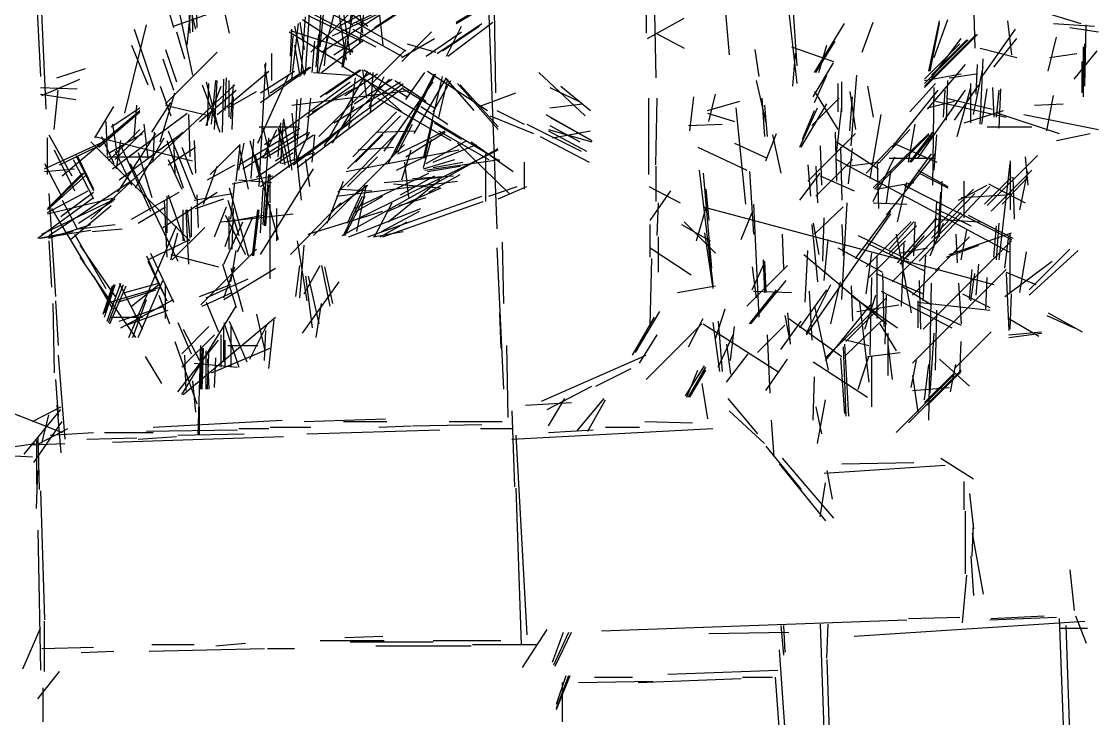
# Model space of a CAD drawing. Header units: metres. Extents: x 0 to 320, y 574 to 1000.
# Drawn here: x 121.2 to 319.5, y 789.4 to 917.6 of the extents above; entities that cross this region are included whole.
import ezdxf

# ---------------------------------------------------------------- set-up
doc = ezdxf.new("R2010")
doc.units = ezdxf.units.M
for name, color, linetype in [('BRIDGE', 6, 'Continuous'), ('CREASE', 3, 'Continuous'), ('CUT', 7, 'Continuous'), ('FOLD', 1, 'Continuous'), ('SLOT', 5, 'Continuous')]:
    doc.layers.add(name, color=color, linetype=linetype)

msp = doc.modelspace()

# ---------------------------------------------------------------- linework, layer by layer
at = {"layer": 'BRIDGE'}
for p, q in [((157.75, 923.25), (159.5, 915.5)), ((186.25, 916.5), (192.75, 920.75)), ((199.5, 911.25), (202.25, 916.75)), ((288.5, 908.5), (290.25, 917.25)), ((191.25, 910.25), (196.75, 915.75)), ((167, 904.5), (174.25, 909.25)), ((291, 900), (291.25, 905)), ((207.5, 900.25), (215.5, 897)), ((238, 891), (238, 884.5)), ((196.25, 886.25), (202, 889.5)), ((303.75, 889), (304, 881.25)), ((142.75, 880.5), (147.75, 883.5)), ((152.5, 883.5), (152.5, 878)), ((126.25, 877.75), (134, 880.25)), ((145, 875), (149.25, 866)), ((159.75, 872.25), (162, 864.25)), ((136.25, 863.75), (138, 869)), ((166.75, 853.75), (167.75, 862.75)), ((251.75, 855.25), (252.5, 861.5)), ((277.75, 846.75), (277.75, 856)), ((223.5, 842.25), (228.5, 848.25)), ((251.5, 846), (258, 840)), ((161.25, 842.75), (166.75, 842.75)), ((167, 843), (174.5, 843)), ((133.25, 840.75), (142.5, 841)), ((136.5, 842), (145.5, 842)), ((269.5, 835), (270.5, 829.75)), ((299.75, 807.75), (309.5, 808.25))]:
    msp.add_line(p, q, dxfattribs=at)
at = {"layer": 'CREASE'}
for p, q in [((145.5, 942), (152.75, 907.75)), ((124.5, 928.75), (125.75, 901.5)), ((146.25, 927), (149.25, 916.5)), ((152.5, 925.25), (152.75, 915.75)), ((153.25, 925), (153.5, 916.5)), ((152, 922.5), (152.25, 915.5)), ((180, 922.25), (181.75, 911.5)), ((183.5, 913.75), (184.75, 922.5)), ((186.75, 922.25), (187.75, 913.25)), ((250.5, 923.5), (251.5, 911.5)), ((263, 923.5), (264, 909.5)), ((175.75, 908.25), (176.5, 920.5)), ((176.25, 913), (177, 920.75)), ((179.25, 921.75), (181, 910.5)), ((180.5, 909.5), (182.75, 921.75)), ((182.25, 917.25), (189.25, 920.5)), ((201.25, 917.5), (208, 921.5)), ((201.25, 917.25), (208, 921.25)), ((296.5, 921.25), (296.75, 912.75)), ((172.75, 907.75), (173.5, 918.5)), ((173, 918), (182.25, 912)), ((173.5, 908), (174.25, 919)), ((174, 918.75), (183.75, 914)), ((176, 908.25), (178.75, 918.75)), ((178.5, 915), (187.25, 919.25)), ((208.25, 919.75), (208.5, 904.5)), ((236.5, 914.5), (243.25, 918.25)), ((289.25, 911), (291.75, 918)), ((170.75, 916), (182.25, 912.25)), ((171, 907), (172.25, 917.25)), ((171.5, 916.75), (173.25, 907.75)), ((172.5, 917.5), (173.25, 912.5)), ((182.25, 916.25), (191.25, 911.25)), ((182.75, 917.5), (192, 912.25)), ((197.75, 911.75), (206, 917.25)), ((198.75, 912.25), (205.5, 916.75)), ((199.75, 911.25), (208, 917.5)), ((267.25, 908.25), (272.75, 917.25)), ((298.25, 907.75), (304.25, 916.25)), ((311.25, 917.25), (318.75, 916.75)), ((314.25, 916.5), (319.5, 915.75)), ((317, 905.75), (317.25, 917)), ((170.5, 915.75), (180.5, 909.75)), ((176.5, 908.25), (184.25, 914.25)), ((191.25, 911), (197.25, 914.5)), ((195.75, 911.25), (202.25, 915.75)), ((267.5, 908.25), (271, 914)), ((287.5, 906.25), (295.5, 914.25)), ((288.75, 907.25), (294.25, 914.5)), ((288.75, 907.75), (295.25, 914.25)), ((300.25, 909.25), (304.5, 914.5)), ((141.5, 913.25), (144.5, 906)), ((171.5, 913.25), (172.5, 907.5)), ((263, 913), (270.75, 910.25)), ((287.5, 907), (294, 913.5)), ((316.75, 903.75), (316.75, 913)), ((317, 907.25), (317, 913.5)), ((297.75, 898.75), (298.25, 910.75)), ((316.5, 904.5), (316.5, 910.25)), ((157.25, 900.5), (166.75, 908.5)), ((165.25, 902.75), (174.5, 909.25)), ((166, 909.75), (166.75, 904)), ((177.25, 904.25), (183.75, 908.75)), ((180.25, 909.5), (209.25, 892)), ((180.75, 904), (186.75, 908)), ((184.25, 908.75), (192.25, 903.75)), ((185.5, 900.75), (186, 908.25)), ((190, 893.25), (197.5, 908)), ((216.5, 908.25), (225, 900.25)), ((287.5, 906.75), (294.25, 908)), ((288, 901.5), (295, 909.75)), ((296.5, 900.5), (298.25, 909.25)), ((125, 904), (132, 907)), ((155.25, 906.5), (157.25, 898.75)), ((155.5, 898.5), (155.75, 906.25)), ((156.25, 898.75), (157, 906.75)), ((156.75, 897.75), (157.25, 906.75)), ((158.25, 897.25), (158.5, 907)), ((177, 895), (189, 907)), ((181.5, 897.75), (182.75, 907.25)), ((182.5, 902.5), (189.5, 907)), ((184.5, 907), (191.25, 901)), ((185.25, 902), (188, 907.5)), ((193.5, 897), (199.5, 907.25)), ((199.25, 907.25), (204.5, 901.25)), ((201.5, 906.25), (209, 897.75)), ((256.5, 906.75), (258.25, 899)), ((267.25, 902.75), (269.5, 907.75)), ((127.25, 897.75), (128, 905)), ((146.75, 905.75), (148.75, 900.25)), ((146.75, 895.5), (149.5, 904.5)), ((154, 899.25), (160.75, 905)), ((154.5, 906), (157.75, 897.25)), ((155.25, 898.5), (158, 905.75)), ((159.25, 901.75), (164.5, 904.75)), ((159.75, 899.75), (160.25, 906)), ((174.75, 901), (182.75, 905.5)), ((190.75, 895), (195.5, 904.25)), ((202, 906), (209, 898.25)), ((220.5, 905.75), (226, 901.25)), ((267.25, 904.75), (271.5, 897.75)), ((293, 899.5), (297.5, 906)), ((293.5, 896.5), (296, 905.5)), ((147.75, 902.25), (156, 900.25)), ((160, 897.75), (160.25, 903.75)), ((171.5, 892), (172, 903.25)), ((172, 895), (172.75, 903.5)), ((238, 891.25), (238.25, 903.5)), ((258, 902.25), (258.5, 896.5)), ((264.75, 894.5), (269.5, 902.5)), ((128.75, 889.25), (143, 901.25)), ((135.5, 894.5), (143, 901)), ((137.75, 898.25), (143, 901.75)), ((152, 900.5), (152.25, 892.75)), ((178.5, 895.25), (182.5, 902)), ((208.75, 901.25), (213.75, 898.75)), ((217.75, 900.5), (226.25, 895.75)), ((247.5, 900.75), (252.5, 899.25)), ((264.5, 894.5), (267.75, 901.75)), ((271.25, 893.25), (272.25, 902)), ((277.5, 888.75), (279.5, 900.5)), ((294.75, 899), (302, 901.25)), ((301, 900.75), (312.25, 897)), ((168.75, 898.5), (170.5, 890.75)), ((169, 891.5), (169.5, 899.5)), ((169.5, 899.75), (171, 890.25)), ((171.25, 891.25), (182, 899.25)), ((190.5, 893.5), (193.25, 898.75)), ((197.25, 899), (202.25, 896)), ((214.25, 898.75), (224.25, 893.75)), ((218.5, 900), (225.75, 896)), ((284.5, 891.75), (285.75, 898.75)), ((299, 898.25), (307.25, 898.25)), ((126, 889.5), (126, 896.25)), ((126.25, 896.75), (130.5, 889.25)), ((136, 896.5), (138.25, 891.5)), ((137.25, 892), (143, 897.75)), ((138.5, 892.25), (144, 897.75)), ((142.25, 887), (147.5, 896.25)), ((162, 890.5), (172.25, 897)), ((165.75, 898), (167, 892.5)), ((165.75, 892.5), (168.25, 897.75)), ((166, 892.5), (174, 897.25)), ((168, 892), (175, 896.75)), ((168.5, 898), (169.75, 891.25)), ((190.5, 893.25), (199.25, 897.5)), ((192, 892.75), (199.25, 897.25)), ((198, 897.5), (207.25, 892.25)), ((218.25, 897.75), (226.25, 895.5)), ((218.25, 897.5), (225.25, 893.75)), ((266, 888.25), (274.75, 897)), ((279, 891.5), (284.75, 897.75)), ((285, 891.75), (289, 896.75)), ((289.25, 890.25), (289.75, 896.75)), ((311.75, 895.75), (318, 897)), ((125.5, 890.5), (136.25, 895.5)), ((128.25, 891.25), (135.5, 894.75)), ((148, 895.75), (151, 887)), ((153, 895.75), (153.25, 889.75)), ((161.25, 894.75), (163, 886.75)), ((195.75, 891.5), (203.25, 895.75)), ((197, 891.75), (205, 895)), ((204, 895.5), (211.75, 890)), ((245.75, 894.5), (254.75, 890.25)), ((271.25, 895.5), (279, 890.5)), ((272, 894.5), (272.25, 884.75)), ((281.75, 895.25), (289.75, 891.75)), ((127.25, 894), (131, 886.5)), ((130.75, 892.25), (134.5, 885)), ((137, 892.75), (145.25, 892.75)), ((142.75, 893.5), (145.25, 885.25)), ((148.25, 892.25), (150.75, 886.75)), ((164.5, 889), (171.25, 893.5)), ((169.25, 891.5), (175.25, 893.5)), ((181.25, 887.25), (186.75, 892.75)), ((206.75, 884.5), (206.75, 893.25)), ((267.5, 885.5), (274.25, 892.25)), ((278, 884.5), (282, 892.75)), ((281, 892.5), (289.5, 892.5)), ((284.25, 887), (288.75, 893.25)), ((306, 892.75), (306.5, 887.5)), ((125.5, 891.5), (128.75, 885.25)), ((125.5, 890), (131, 890.5)), ((213.75, 891.75), (213.75, 886.75)), ((267.5, 891), (267.75, 884.25)), ((278.75, 891.5), (279, 883.25)), ((299.75, 882.75), (307.25, 890.25)), ((303.25, 892), (303.25, 883)), ((126, 883.25), (132.5, 889.75)), ((126, 883), (133.25, 889.5)), ((126.75, 883.75), (132.75, 889.75)), ((160, 887.75), (167.5, 889.25)), ((166, 880), (166.75, 889.5)), ((177.5, 880.5), (180.5, 888.25)), ((188, 888), (198.75, 889)), ((188.75, 880.75), (198.25, 888.5)), ((193.25, 888.75), (200.75, 889.25)), ((255.25, 890), (256, 878.5)), ((264.5, 884.75), (268.25, 889.75)), ((290.25, 878), (290.75, 888.25)), ((126, 882.5), (133.5, 886.5)), ((141.5, 881.25), (150.25, 886.25)), ((147.25, 879.75), (157.25, 886.25)), ((165.25, 878.75), (165.75, 887)), ((166.25, 880), (166.75, 887.5)), ((178.25, 882.75), (185, 887.5)), ((181.25, 880.5), (184.5, 887.5)), ((183, 879), (184.75, 887.5)), ((188.75, 882.75), (198.5, 887)), ((189.75, 887.75), (198.25, 887)), ((209, 885), (214.25, 887.25)), ((237, 881), (240.75, 886.5)), ((290, 877.75), (290.5, 886.25)), ((299.25, 887.75), (306, 884.25)), ((126.25, 886), (127.5, 867)), ((128.75, 884.75), (131.5, 879.5)), ((131.75, 880.5), (138.25, 884.75)), ((147.5, 884.75), (148, 874.25)), ((148.25, 885.75), (151.25, 877.25)), ((159.25, 884.75), (161.25, 878.25)), ((180.5, 878.25), (184, 885.5)), ((180.75, 878.25), (184.5, 885.5)), ((187.75, 878), (206.25, 884.5)), ((190.75, 883.75), (195.75, 885.25)), ((288.75, 877.75), (296.75, 886)), ((289.25, 876.25), (289.75, 884.5)), ((294.25, 885.25), (302.5, 885.75)), ((126.75, 883.25), (132.75, 873.25)), ((130.25, 877.5), (137.75, 883.75)), ((151.5, 883), (152, 873)), ((160, 875.75), (160.25, 883.25)), ((163.75, 874.5), (164.75, 883)), ((164, 874.5), (165, 883)), ((187.5, 879), (194.5, 882.75)), ((158.5, 873), (162, 880.75)), ((158.75, 882), (162.5, 874.75)), ((159, 880.75), (165.75, 882)), ((159.5, 875.75), (159.5, 881.75)), ((243.25, 880.75), (249, 875)), ((266.75, 880.25), (267.75, 869.75)), ((276.75, 872.5), (285, 880.75)), ((282.5, 873.25), (289.75, 881.5)), ((289.25, 881.25), (297.75, 880.75)), ((295.5, 882), (303.75, 877.75)), ((300.75, 873.75), (301.25, 880.5)), ((124.75, 877.75), (134, 879.25)), ((131, 878.5), (136.75, 868.5)), ((134.25, 879), (139.75, 879.5)), ((148.75, 873.75), (150, 878.75)), ((149, 873.75), (155, 879.75)), ((186, 878), (191.5, 879)), ((247, 878.75), (248.5, 868.5)), ((275.25, 878.25), (284.5, 873.75)), ((281, 875), (286, 880)), ((283, 873), (287.5, 878.25)), ((292, 874.75), (303.5, 878.75)), ((303.25, 867.75), (303.25, 878.5)), ((144.5, 873.75), (152.25, 877.5)), ((172, 877.25), (173.75, 866.25)), ((172.5, 866.75), (173.25, 876.5)), ((209.75, 877), (210, 865.75)), ((269, 870), (269.75, 877.5)), ((277, 876.75), (287.5, 871.75)), ((277.25, 870.5), (284, 877.25)), ((283.25, 865.25), (283.75, 876.75)), ((289.5, 871.75), (295.75, 878)), ((144.25, 874.5), (148, 866.25)), ((148.75, 874.75), (157.5, 872.5)), ((159.75, 869.75), (160.75, 875.5)), ((237, 876), (244.5, 871)), ((265.5, 866), (266, 875.5)), ((271.5, 876), (279.75, 871.5)), ((276.75, 867.5), (277.75, 875)), ((278.75, 863), (278.75, 874.5)), ((287.25, 866.25), (287.75, 874.75)), ((305, 867.75), (306.25, 875.25)), ((306.75, 868.25), (314.25, 875.75)), ((306.75, 867.25), (315.75, 875.5)), ((144.5, 873.5), (147.25, 867.75)), ((158.25, 873), (160.75, 865)), ((176.5, 872.75), (178, 865.25)), ((177, 872.5), (178.5, 865.75)), ((254.75, 865.25), (262.25, 872.75)), ((297, 867.25), (297.5, 873)), ((302.25, 867), (311, 873.5)), ((158.5, 866.5), (168, 872.25)), ((173.5, 870.75), (174.75, 861.25)), ((174, 870.75), (176, 862)), ((278.5, 871.25), (287.25, 867.5)), ((279.75, 871.25), (280, 861.5)), ((296, 866.25), (296.75, 871.25)), ((136.5, 863.25), (138.5, 869.25)), ((137.25, 862.25), (140, 869.25)), ((137.5, 862), (140.5, 869)), ((137.5, 866), (146.75, 868.75)), ((139.25, 869.5), (143.5, 861)), ((140.25, 867.75), (146.5, 869.5)), ((142.75, 859.5), (147.25, 870)), ((155.25, 866.75), (163, 870.25)), ((173, 860.25), (179.75, 869.75)), ((255.5, 862), (262, 870)), ((265.75, 860.25), (270.25, 869.25)), ((270.25, 862), (272, 869.75)), ((286.5, 870), (286.75, 861)), ((293.75, 869.5), (294.25, 862)), ((139.5, 861.25), (149.25, 866.5)), ((141.75, 859.5), (144.25, 866.5)), ((146.5, 867.25), (148.5, 862)), ((255.25, 862), (260.25, 868.25)), ((264.5, 861.25), (269.5, 868.25)), ((266.25, 868), (266.75, 859)), ((274.25, 867), (282.5, 861.25)), ((276.5, 861), (278.5, 867.25)), ((280.25, 858.25), (280.5, 867.25)), ((303.25, 861), (303.5, 867.5)), ((127.5, 866.25), (128, 858)), ((139.25, 862.5), (147.5, 865.25)), ((140.5, 861.75), (148.25, 864.5)), ((155.25, 866), (157.5, 860.5)), ((175.5, 859.5), (176.5, 865.75)), ((267.25, 865.25), (269.75, 853.5)), ((273, 858.75), (279, 864.75)), ((275, 864.25), (282.75, 865.5)), ((286.25, 865.5), (294.25, 861.75)), ((289.5, 853.5), (289.75, 864.5)), ((159.5, 862.5), (162.75, 855)), ((164.5, 863.75), (166, 857.25)), ((234.25, 856.75), (238.75, 864.25)), ((244, 857.75), (246.75, 863)), ((249.5, 862.5), (250.25, 853.25)), ((262.5, 863), (272.25, 856)), ((273, 856.25), (279.75, 862.75)), ((150, 862.25), (152.5, 856.5)), ((151, 861), (154, 855.25)), ((158.5, 862.25), (161.25, 854)), ((159.75, 861.5), (159.75, 854)), ((248.5, 862.25), (249.75, 853.25)), ((293, 853.75), (299.75, 860.5)), ((149.5, 858.75), (153.5, 847.25)), ((150, 849.5), (157.5, 859)), ((150.75, 854), (156.75, 860)), ((235, 854.75), (238.25, 860)), ((249.5, 854), (252.25, 860)), ((258.5, 860), (259, 849.25)), ((280.75, 860.25), (280.75, 852.5)), ((288.5, 849.25), (289.25, 860.25)), ((154.25, 850), (154.5, 857.5)), ((154.5, 850), (154.75, 857.5)), ((156.25, 853), (167, 857.5)), ((210.5, 858), (210.75, 844.75)), ((277, 856), (283, 856.75)), ((128, 856.25), (129.25, 840.75)), ((153, 854.75), (161, 854)), ((217, 847.75), (236.25, 856.25)), ((267, 855), (277, 848.5)), ((227, 850.5), (233.5, 853.75)), ((243.75, 848.5), (245.75, 853.5)), ((244.25, 848.5), (247.25, 853.5)), ((287.5, 847.5), (293, 853)), ((288, 847), (294.25, 853.25)), ((218, 846.25), (226.25, 850.5)), ((267, 844.25), (267.25, 852.25)), ((127.75, 847), (128.5, 838.25)), ((154, 841.5), (154, 846.75)), ((214, 847), (222.5, 847.5)), ((218.25, 843.25), (221.25, 848.25)), ((251.25, 848.25), (256.75, 841.75)), ((267.75, 840), (269.25, 848)), ((121.75, 838), (128.5, 846.25)), ((125, 840), (126.25, 845.25)), ((123.5, 836.5), (128.75, 844)), ((180.5, 844), (188.5, 844)), ((200, 844), (209.75, 844)), ((205.75, 842.75), (211.5, 842.75)), ((259.25, 844.25), (259.75, 837.5)), ((124.25, 841.25), (124.5, 831.5)), ((126.5, 841.5), (134.5, 842)), ((138, 840.25), (169.5, 841.25)), ((144.25, 842.25), (161, 842.5)), ((173.75, 841.75), (198.25, 842.5)), ((212.25, 841.5), (214.25, 804.75)), ((218.25, 842), (226.5, 842.5)), ((124, 840.5), (124, 832.5)), ((258.25, 839.5), (264.75, 831.5)), ((111.25, 838.25), (123.25, 837.5)), ((261.25, 837.25), (270.75, 826.25)), ((290.5, 837.25), (296.5, 833.5)), ((124, 828), (124.25, 835)), ((260.75, 836.25), (269.25, 825.75)), ((269, 834.5), (291.25, 836)), ((124.75, 831.25), (125.5, 807.5)), ((295.75, 830.75), (296.5, 824.25)), ((296.25, 819.25), (296.5, 825.25)), ((296.25, 823.5), (298.25, 812.25)), ((296, 819.25), (296.5, 812)), ((294.5, 807), (295.25, 815.75)), ((125.5, 798), (125.5, 807.25)), ((274.5, 804.5), (317, 807.25)), ((284.5, 807.75), (294, 808)), ((299.5, 807.5), (311.75, 808)), ((121.5, 798.5), (124.75, 806)), ((213.5, 798.75), (218, 805.75)), ((219, 799.75), (221, 805.25)), ((219.25, 799.25), (222, 805.25)), ((219.5, 799), (222.5, 805.25)), ((247.75, 805), (262.5, 805.25)), ((261.5, 806.5), (261.75, 801.5)), ((269.5, 800.5), (269.75, 806.75)), ((313.5, 806.5), (314.5, 777.75)), ((176.25, 803.75), (188, 803.75)), ((204.25, 803), (216, 803)), ((125, 802.25), (134.5, 802.5)), ((132.25, 801.5), (138.25, 801.75)), ((144.75, 801.75), (166, 802.25)), ((166.5, 802.25), (171.5, 802.25)), ((186.5, 802.75), (204, 802.75)), ((260.75, 802), (261.75, 787)), ((269.5, 800.25), (272, 725)), ((219.75, 791.25), (222, 797.25)), ((219.75, 791), (222.25, 797.25)), ((219.75, 792), (221.5, 797.25)), ((226.75, 797), (233.75, 797)), ((254, 797), (259.5, 797)), ((220.75, 796), (220.75, 788.75)), ((223.75, 796), (237.5, 796.25)), ((234.75, 796), (253.75, 796.75))]:
    msp.add_line(p, q, dxfattribs=at)
at = {"layer": 'CUT'}
for p, q in [((150, 929.5), (153.25, 916.25)), ((261.5, 928.25), (264, 906.25)), ((207, 926.75), (208.75, 879.5)), ((174.5, 912), (185, 922.5)), ((176.5, 912), (192, 922)), ((179.75, 916.75), (192.5, 923.75)), ((178.75, 911.5), (193.75, 921.25)), ((174.5, 919.25), (186.5, 913)), ((309, 919.5), (316.25, 917.25)), ((140.25, 900.75), (144.25, 917)), ((288.25, 908.5), (290.25, 917.75)), ((287.5, 905.75), (297, 915.25)), ((147.75, 902.5), (157.25, 912)), ((176, 896.5), (191.75, 912.25)), ((165, 887.25), (166.25, 910)), ((164.75, 895.25), (170.5, 908)), ((176.25, 903.75), (183.5, 908.75)), ((177, 894.75), (185, 908.5)), ((188.75, 891.5), (197.25, 908)), ((196, 908.5), (207, 901.25)), ((165.25, 887.25), (191.5, 906.25)), ((166, 895), (181.75, 906.5)), ((188, 893.75), (197, 906.5)), ((195.25, 892.5), (198.75, 907.5)), ((274, 894.75), (275, 907.75)), ((134, 881.25), (160.5, 906)), ((171, 902.25), (193, 905)), ((172, 890.75), (191.5, 905.5)), ((281.5, 894.5), (290, 905)), ((286.25, 892.5), (295, 905)), ((289, 887.5), (289.25, 905.5)), ((186.75, 903.5), (200.25, 895.75)), ((291.5, 903.5), (300, 901.5)), ((138, 890.5), (151.75, 900.75)), ((171, 900.75), (172.75, 884.75)), ((181.25, 890.5), (191, 900.25)), ((182.25, 892.75), (190.25, 901)), ((252.75, 901.75), (254.5, 884)), ((305.75, 900.5), (319.5, 897.75)), ((134.75, 896.5), (152.75, 892)), ((139, 886.25), (146, 897)), ((139.25, 888.5), (151, 897.25)), ((148.25, 897.5), (153.25, 885)), ((161.25, 891.25), (172.5, 898)), ((165.75, 880.25), (166.75, 896.25)), ((179.5, 886.25), (190, 896.75)), ((271, 897.25), (271.25, 888.25)), ((278, 887), (288.25, 897)), ((278.25, 886.75), (288.25, 896.75)), ((134, 895.5), (152.25, 877.25)), ((139.5, 894.75), (145, 882.75)), ((156, 889.5), (161.5, 895)), ((175, 878.25), (191.75, 895)), ((180.25, 878.25), (209, 894.25)), ((201.5, 895.25), (211, 886)), ((164.25, 893), (168.5, 877.5)), ((181, 890), (201.75, 894)), ((183, 881.25), (209, 894)), ((195.5, 890.25), (209.25, 892.25)), ((271.25, 892.25), (303, 875.25)), ((280.5, 882), (289.5, 893.25)), ((299, 883.75), (308.25, 893)), ((141.25, 891.5), (150, 873.5)), ((165.25, 874.75), (175, 890.5)), ((246, 890.25), (248.5, 869.25)), ((301.25, 873.75), (303.25, 891.5)), ((179.25, 885.5), (201.5, 888.25)), ((182.5, 883.25), (196.25, 889.75)), ((246.75, 889.75), (248.25, 872.25)), ((159.5, 887), (163, 874.5)), ((283.75, 887.5), (303.5, 877.5)), ((284.25, 874.25), (296.5, 886.75)), ((286.5, 873.5), (299.5, 887.25)), ((124.25, 877.75), (134.5, 885.25)), ((125, 878.5), (138.5, 885)), ((126, 882.25), (138.5, 885.25)), ((170.75, 874.75), (180, 884.25)), ((185, 878), (206, 885.5)), ((272.25, 866.5), (273.25, 884.25)), ((158, 880.75), (171.25, 882.25)), ((167, 870.25), (167, 884)), ((174, 878.5), (187.75, 882.75)), ((181.5, 878), (194.75, 883.25)), ((246.75, 883.5), (300.25, 869.25)), ((265.75, 860), (281.25, 882.25)), ((281.5, 869.75), (294.25, 882.5)), ((268.75, 873.5), (269, 881.5)), ((141, 859.5), (149.75, 880)), ((282.25, 878.5), (285, 864)), ((287.25, 861), (303.5, 877.25)), ((154.25, 865.5), (164.5, 875.75)), ((265.25, 874.75), (280.5, 862)), ((132, 874.25), (142.25, 859.5)), ((277.5, 856.25), (277.75, 870.5)), ((285.25, 854.75), (302.5, 872)), ((288.25, 844.25), (288.75, 869.5)), ((269.25, 855.75), (280.5, 866.75)), ((279.5, 868), (292.5, 861.25)), ((150.75, 849), (160.75, 865.25)), ((269.25, 855.25), (277.75, 865.75)), ((275.5, 866), (277.25, 851.25)), ((286.25, 866), (299.5, 864.5)), ((151, 849), (168, 863.25)), ((236.25, 851.75), (246.5, 862)), ((246.75, 862), (260.5, 853.25)), ((153.75, 841.5), (154.25, 858)), ((272.5, 857.75), (273, 845)), ((272.75, 858.25), (273.5, 845)), ((272, 855.75), (272.75, 845.5)), ((282.25, 842), (293, 852.75)), ((284.5, 843.75), (294.25, 853.5)), ((211.5, 846), (212, 832)), ((145.5, 843), (169.25, 844.25)), ((173.25, 844), (188.25, 844.5)), ((312.25, 807.75), (313.25, 781)), ((268.25, 806.75), (269, 785.5))]:
    msp.add_line(p, q, dxfattribs=at)
at = {"layer": 'FOLD'}
for p, q in [((122.75, 948.25), (124.75, 907.5)), ((236, 932.5), (236.25, 915.5)), ((237.5, 933), (238, 907.25)), ((302.75, 917.75), (303.5, 911.5)), ((287.5, 905.5), (297.25, 915.25)), ((263.25, 905.75), (263.75, 911.75)), ((173.75, 900), (185.5, 908.25)), ((178.75, 899), (191, 906.5)), ((191.5, 905.25), (197.25, 901.75)), ((236.75, 889.5), (236.75, 903.5)), ((289.5, 903), (302.5, 900)), ((134.75, 896.25), (138.25, 902)), ((216.75, 896.5), (225.75, 891.75)), ((126.25, 878.25), (141.75, 888.5)), ((256, 884), (257, 863.25)), ((237, 874.25), (237, 880.25)), ((126.25, 877.25), (126.75, 868.75)), ((132, 876.5), (138.5, 867)), ((208.75, 876), (210, 850)), ((237, 861.75), (237.25, 874)), ((127, 865.75), (127.25, 853)), ((209.25, 864), (209.5, 857.5)), ((233.75, 856.25), (237.75, 863.25)), ((106.25, 850.75), (128.75, 842)), ((187, 843), (193, 843.25)), ((193.25, 843.25), (206, 843.5)), ((211.5, 840.75), (248.5, 842.75)), ((236, 844), (244.75, 843.75)), ((150, 841.5), (162.25, 841.75)), ((272.25, 836.25), (285.5, 836.5)), ((294.75, 827.75), (294.75, 833)), ((212.25, 831.75), (213.25, 803)), ((295, 816), (295, 827.5)), ((124.25, 824), (124.75, 798.25)), ((314.25, 816.75), (315, 809.25)), ((228, 805.5), (284.25, 807.5)), ((145.25, 803), (153, 803)), ((157, 802.75), (162.5, 803.25)), ((181.75, 803.5), (197, 803.5)), ((197, 803.75), (209.5, 803.75)), ((240.25, 797.5), (260.5, 798.25)), ((260, 797), (260.75, 787))]:
    msp.add_line(p, q, dxfattribs=at)
at = {"layer": 'SLOT'}
for p, q in [((181.75, 917.5), (182.5, 922.75)), ((183, 922.75), (184, 915.5)), ((151.75, 913.25), (152.5, 920.5)), ((176, 920.25), (182.25, 917)), ((180, 920.5), (185, 916.75)), ((149.25, 916.75), (156.25, 919.25)), ((142, 916.25), (145.75, 905)), ((170.75, 911.25), (171, 916.25)), ((276, 912), (278, 917.5)), ((149.75, 915.75), (151.25, 910.75)), ((170.75, 908.25), (171.25, 915)), ((174.75, 908.25), (175.25, 914)), ((175.5, 909.25), (176, 915.25)), ((177, 909.5), (177.5, 914.75)), ((180.25, 909.25), (181, 914.5)), ((238, 915.5), (243.25, 912.75)), ((310.25, 908.5), (311.75, 914.75)), ((147.75, 912.5), (149.75, 906.5)), ((192.25, 913.5), (197.5, 912)), ((256.25, 912.5), (257, 907.5)), ((268, 908.25), (269.5, 913.25)), ((297.75, 912.75), (304.5, 911)), ((315, 907), (319.25, 912.25)), ((147.25, 910.75), (149.25, 905)), ((167.25, 911.75), (167.25, 906.75)), ((267, 903.75), (270.75, 910)), ((310.5, 911), (315.5, 911.75)), ((127.75, 907.25), (133, 909)), ((165.25, 904.5), (171.5, 908.5)), ((175, 908.25), (181.75, 907.75)), ((184, 908.75), (184.75, 903.5)), ((192, 903.25), (195.5, 908.25)), ((292, 907.25), (297, 908)), ((297, 904.25), (297.25, 909.75)), ((158.75, 901.25), (159, 907.25)), ((159.5, 900), (159.5, 906.75)), ((190, 906.75), (195.75, 903)), ((197, 901), (200.25, 906.75)), ((198, 899.75), (199.75, 907)), ((271.5, 906.25), (271.5, 901)), ((272.25, 901), (272.25, 906.5)), ((284.75, 901), (289.5, 906.25)), ((291.5, 899.5), (291.75, 906.75)), ((296, 899), (296, 906.25)), ((124.75, 905.5), (131.5, 905.25)), ((124.75, 904.25), (131.25, 903.25)), ((205.5, 902), (212.25, 904.5)), ((218.5, 905.5), (223.75, 903)), ((247.75, 899.25), (249, 904.25)), ((273.75, 904.75), (274.75, 897.75)), ((277, 905.75), (278, 900)), ((298, 898.75), (299, 905.25)), ((300, 905.5), (300.25, 900)), ((300.75, 900), (301.25, 905)), ((301.25, 898), (301.5, 905.25)), ((142, 896.25), (142.5, 902.25)), ((145.25, 897.25), (148.75, 902.75)), ((173.75, 896.5), (174.5, 903.5)), ((218.5, 901.75), (224.5, 902.5)), ((244.25, 897.5), (245, 903.75)), ((247.5, 901.25), (253.5, 903)), ((257.5, 903.5), (258, 896.5)), ((266.75, 898.5), (271.75, 903.5)), ((273.75, 897.5), (274.25, 903.75)), ((288, 901.75), (293, 903)), ((307.75, 902.25), (313, 902.5)), ((310, 897.5), (311.25, 904)), ((194.75, 902), (199.75, 898.75)), ((265, 896), (267.25, 901.25)), ((136.75, 899.25), (137, 893)), ((138, 898.75), (138.75, 893.75)), ((143.75, 898.75), (144.5, 892.5)), ((165, 898.25), (172.25, 898.25)), ((168.5, 892.75), (169, 899)), ((195.5, 892.5), (197, 899.5)), ((218.5, 898.5), (224, 895.5)), ((244, 898.5), (250.25, 898.75)), ((137.5, 893.5), (143.5, 897)), ((145.5, 891.75), (145.75, 897.25)), ((171.5, 891.25), (174.25, 897.25)), ((174.75, 891.75), (175.25, 896.75)), ((182.75, 891.75), (187.75, 896.75)), ((186.75, 897.25), (193.5, 897.5)), ((219, 896.25), (226, 897.5)), ((258.25, 892), (260.25, 897)), ((259.5, 896.75), (261, 889.75)), ((284.75, 891.75), (289, 897.25)), ((138.75, 890.5), (139.5, 895.75)), ((148.25, 891.25), (153.25, 894.5)), ((149.25, 895.75), (149.5, 889.75)), ((150.75, 894.5), (152.75, 889.5)), ((160.75, 888.25), (161.5, 894.75)), ((161.25, 890.25), (162.25, 895.25)), ((163.25, 895.75), (165, 889.25)), ((163.5, 888.75), (164, 896)), ((183.25, 894), (189.75, 894.5)), ((195.25, 890.75), (196.75, 896)), ((252.5, 895.25), (258.5, 892.5)), ((268.25, 894.75), (268.5, 887.5)), ((273.5, 887.75), (274.25, 894.25)), ((276.75, 889.75), (281.5, 894.75)), ((131.25, 893), (134.5, 886.5)), ((131.5, 893), (134.5, 886.75)), ((138.5, 893.75), (141.5, 887.5)), ((173.5, 892.25), (174.25, 887.25)), ((190.25, 890.25), (196, 893)), ((191.25, 888.5), (193, 894)), ((195.25, 890.5), (201, 892.25)), ((154.75, 884), (157.25, 891)), ((155.5, 888.5), (160.5, 891.25)), ((191.75, 891.75), (192.5, 885.25)), ((196, 890), (202, 891)), ((197, 890.75), (202.5, 891.75)), ((266, 891.25), (266.5, 885.5)), ((273.25, 891), (279, 891.75)), ((286.25, 890.25), (291.75, 887.25)), ((161.25, 888.5), (167.25, 888)), ((167, 884.25), (167, 889.5)), ((191, 885.75), (197.25, 889.25)), ((268.25, 889.25), (274.5, 886.5)), ((280.5, 884.25), (281.25, 890)), ((286.5, 889.75), (291.75, 887)), ((294.75, 881.5), (294.75, 888.25)), ((298.5, 884), (303.5, 889)), ((301.75, 884), (306.5, 889)), ((305, 883), (306.5, 890)), ((128.5, 881.75), (134.5, 886.25)), ((159.75, 881.25), (160.5, 888)), ((179.75, 886.75), (185.75, 886.5)), ((207.25, 885.5), (212.5, 887.25)), ((236.75, 887.25), (242.5, 884.25)), ((247.25, 886.75), (247.75, 881)), ((278.5, 886.75), (285.5, 888)), ((282.5, 880.75), (284.25, 888)), ((293.75, 884.75), (299, 887.5)), ((148, 885.5), (148, 878.75)), ((153, 884.75), (160, 886)), ((153.25, 883.25), (158.5, 885)), ((153.5, 885.75), (153.75, 879.75)), ((182.5, 882.5), (187.75, 885.5)), ((186.25, 878), (189.5, 884.25)), ((238.25, 878.25), (238.5, 884.25)), ((245.5, 877.25), (247.5, 884.25)), ((278, 884.25), (284.25, 884)), ((151, 877.25), (151, 883)), ((151.75, 883), (152.25, 877.75)), ((156.75, 878), (159, 883.5)), ((168.25, 877.25), (168.25, 883.25)), ((253.75, 877.5), (255.75, 882.5)), ((267.25, 878.5), (272.5, 883.5)), ((274.75, 874), (281.25, 882.75)), ((289.5, 883.25), (296, 880)), ((131.75, 879.5), (138.5, 880.25)), ((158.75, 876.25), (160.5, 881.25)), ((161, 875.25), (163.75, 881.5)), ((187.25, 878), (192.25, 880.75)), ((242.75, 880.25), (248, 877.25)), ((267, 880.5), (268, 874.75)), ((272.25, 880.25), (272.5, 874.5)), ((281, 875.75), (285.5, 880.75)), ((285.5, 874.5), (285.75, 880.75)), ((288.5, 874.5), (291, 880.5)), ((124.5, 877.75), (130.75, 879)), ((261.25, 878.5), (261.5, 872.25)), ((293.25, 878.5), (293.5, 873.25)), ((294.25, 873.75), (295.25, 879.25)), ((300.25, 874.25), (300.75, 880)), ((302.25, 872.25), (303, 878.25)), ((238.5, 871.5), (238.5, 878)), ((291.5, 874.25), (297.5, 876.5)), ((282.75, 875), (288, 876)), ((158.5, 866.75), (160.5, 872.5)), ((171.75, 867), (172.5, 872.75)), ((173.25, 867.5), (176.25, 872.75)), ((255.75, 868.25), (258, 873.25)), ((255.75, 872.5), (256.5, 866.75)), ((257.75, 873.75), (258, 867.75)), ((258, 873.5), (258.25, 867.75)), ((134.5, 870.75), (138, 864.75)), ((285.25, 867.25), (290.25, 872.25)), ((295.75, 866.5), (296.25, 872)), ((298.75, 864.75), (299, 870.5)), ((302.5, 871.5), (308, 869.25)), ((302.5, 871.25), (303, 860.75)), ((136.5, 864), (138.25, 869.25)), ((137, 862.5), (139.5, 869.5)), ((141.5, 865.25), (146.5, 869.25)), ((147.75, 863), (147.75, 869.25)), ((154, 867), (159.75, 869.25)), ((242, 867.75), (249, 869)), ((274, 869), (274.25, 862.5)), ((283.25, 869), (288.75, 865.5)), ((139, 866), (146, 868.25)), ((154.5, 865.25), (160, 867.75)), ((256, 868), (263, 867.75)), ((294.5, 867.5), (299.5, 865)), ((249, 859.25), (250.75, 864.75)), ((286.25, 866.25), (286.25, 861.25)), ((137.75, 863.25), (143.5, 863.25)), ((261, 857.25), (264.75, 862.5)), ((261.75, 863.5), (262.75, 858.5)), ((262.25, 864), (262.75, 858.25)), ((303, 863), (308.5, 859.75)), ((310, 863.5), (315, 861.25)), ((310.25, 864), (316.5, 860.5)), ((150.75, 856.5), (155.75, 861.5)), ((158.5, 855), (158.5, 861.75)), ((163.25, 855.5), (166.5, 862)), ((166, 855.25), (166.25, 860.75)), ((256.75, 856.75), (261.75, 861.75)), ((279.25, 862), (282.25, 857)), ((303, 860), (309, 860.5)), ((158, 854), (158, 860)), ((158.75, 854), (158.75, 859)), ((272.25, 859.25), (277.25, 858)), ((294, 852.75), (294.25, 858.75)), ((303, 859.5), (309, 860.25)), ((155.25, 850), (155.25, 857)), ((155.5, 850), (155.75, 856.5)), ((159.25, 858), (164.75, 858)), ((251, 858.25), (251.75, 852.75)), ((251, 851.25), (255, 856.5)), ((280.75, 858.25), (281.5, 851.75)), ((144, 856), (147, 851)), ((151.25, 856.25), (151.5, 849.75)), ((155.5, 855.5), (155.75, 850)), ((156.75, 850.25), (157, 855.75)), ((258.25, 849.75), (262.25, 855.5)), ((275.25, 850), (277.25, 856)), ((285, 850.25), (286, 855.25)), ((287.5, 848), (288.25, 854.5)), ((290.25, 855.5), (295.75, 850.5)), ((292.25, 849.5), (293.25, 854.5)), ((243.5, 848.75), (247, 854.25)), ((244, 848.5), (247.25, 854)), ((285.25, 852.5), (286.25, 845.75)), ((127.5, 851.75), (128, 845)), ((152.75, 851.5), (153.25, 845.75)), ((246.5, 851), (247.5, 844.5)), ((285.25, 849.75), (292, 850.25)), ((123.25, 844), (128.5, 846.75)), ((225.5, 842.25), (228.75, 848)), ((267.5, 846.75), (268.5, 841.75)), ((124.5, 840), (129.75, 842.75)), ((228.75, 843), (235, 843)), ((142.75, 840.75), (149.75, 841.25)), ((118.75, 839.25), (123.75, 840)), ((123, 839.75), (129.25, 840)), ((268.25, 826.5), (269.25, 832.75)), ((315.25, 808.25), (317.25, 803.25)), ((261, 806.5), (261.5, 801)), ((312.25, 806), (317.5, 806)), ((180.75, 804.25), (187.75, 804.5)), ((124.25, 793), (128.25, 798)), ((125.25, 788.75), (125.25, 795))]:
    msp.add_line(p, q, dxfattribs=at)

doc.saveas('drawing.dxf')
